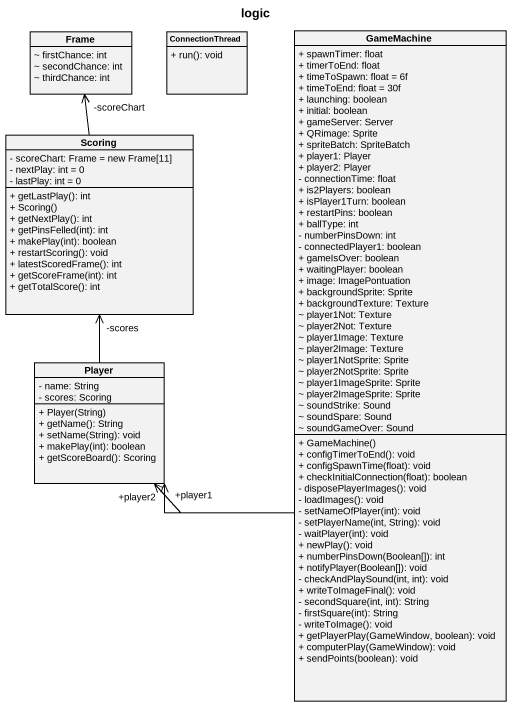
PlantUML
@startuml
title logic
hide circle
hide empty members
skinparam classAttributeIconSize 0
class "Frame" as Frame_ {
  ~ firstChance: int
  ~ secondChance: int
  ~ thirdChance: int
}
class ConnectionThread {
  + run(): void
}
class GameMachine {
  + spawnTimer: float
  + timerToEnd: float
  + timeToSpawn: float = 6f
  + timeToEnd: float = 30f
  + launching: boolean
  + initial: boolean
  + gameServer: Server
  + QRimage: Sprite
  + spriteBatch: SpriteBatch
  + player1: Player
  + player2: Player
  - connectionTime: float
  + is2Players: boolean
  + isPlayer1Turn: boolean
  + restartPins: boolean
  + ballType: int
  - numberPinsDown: int
  - connectedPlayer1: boolean
  + gameIsOver: boolean
  + waitingPlayer: boolean
  + image: ImagePontuation
  + backgroundSprite: Sprite
  + backgroundTexture: Texture
  ~ player1Not: Texture
  ~ player2Not: Texture
  ~ player1Image: Texture
  ~ player2Image: Texture
  ~ player1NotSprite: Sprite
  ~ player2NotSprite: Sprite
  ~ player1ImageSprite: Sprite
  ~ player2ImageSprite: Sprite
  ~ soundStrike: Sound
  ~ soundSpare: Sound
  ~ soundGameOver: Sound
  + GameMachine()
  + configTimerToEnd(): void
  + configSpawnTime(float): void
  + checkInitialConnection(float): boolean
  - disposePlayerImages(): void
  - loadImages(): void
  - setNameOfPlayer(int): void
  - setPlayerName(int, String): void
  - waitPlayer(int): void
  + newPlay(): void
  + numberPinsDown(Boolean[]): int
  + notifyPlayer(Boolean[]): void
  - checkAndPlaySound(int, int): void
  + writeToImageFinal(): void
  - secondSquare(int, int): String
  - firstSquare(int): String
  - writeToImage(): void
  + getPlayerPlay(GameWindow, boolean): void
  + computerPlay(GameWindow): void
  + sendPoints(boolean): void
}
class Scoring {
  - scoreChart: Frame = new Frame[11]
  - nextPlay: int = 0
  - lastPlay: int = 0
  + getLastPlay(): int
  + Scoring()
  + getNextPlay(): int
  + getPinsFelled(int): int
  + makePlay(int): boolean
  + restartScoring(): void
  + latestScoredFrame(): int
  + getScoreFrame(int): int
  + getTotalScore(): int
}
class Player {
  - name: String
  - scores: Scoring
  + Player(String)
  + getName(): String
  + setName(String): void
  + makePlay(int): boolean
  + getScoreBoard(): Scoring
}
GameMachine -left-> "+player1" Player
GameMachine -left-> "+player2" Player
Scoring -up-> "-scoreChart" Frame_
Player -up-> "-scores" Scoring
@enduml
